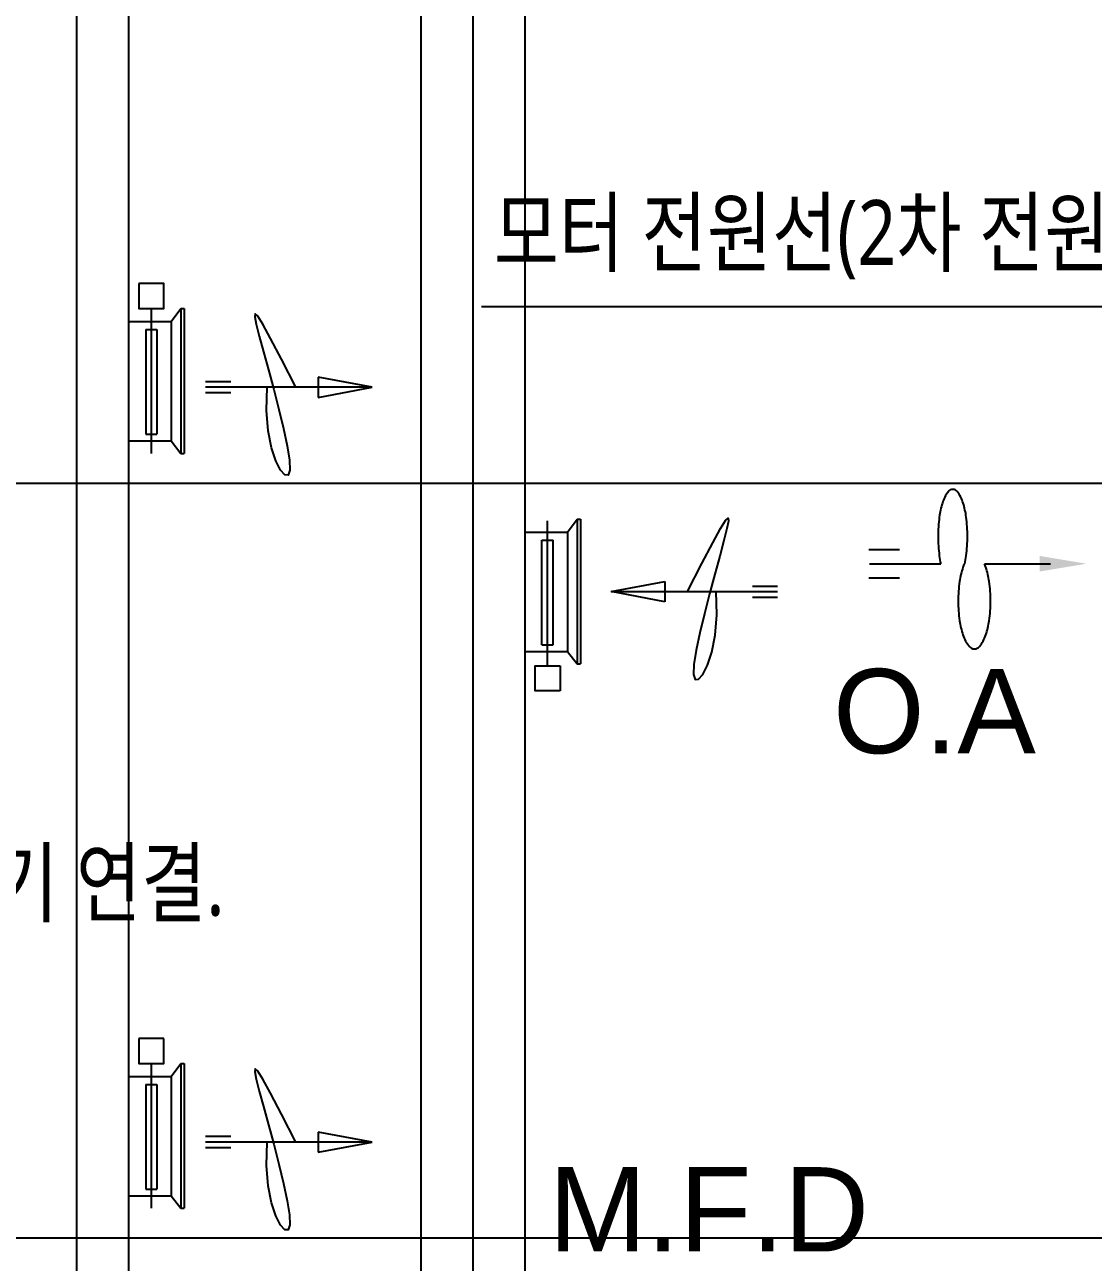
# Model space of a CAD drawing. Header units: millimetres. Extents: x 8533 to 164433, y 5768 to 115327.
# Drawn here: x 88098 to 93034, y 25303 to 31016 of the extents above; entities that cross this region are included whole.
import ezdxf
from ezdxf.enums import TextEntityAlignment as Align

# ---------------------------------------------------------------- set-up
doc = ezdxf.new("R2010")
doc.units = ezdxf.units.MM
doc.header["$LTSCALE"] = 250
for name, color, linetype in [('AA-XXXX-DIMS', 7, 'Continuous'), ('ARC', 8, 'Continuous'), ('FTEXT', 2, 'Continuous'), ('OUT', 4, 'Continuous'), ('p', 3, 'Continuous'), ('st', 4, 'Continuous'), ('전실제연_인버터', 3, 'Continuous')]:
    doc.layers.add(name, color=color, linetype=linetype)
doc.styles.add('DM', font='')
doc.styles.add('STYLE1', font='arial.ttf')
doc.styles.add('맑은고딕', font='')
doc.styles.get('DM').set_extended_font_data('Malgun Gothic')
doc.styles.get('맑은고딕').set_extended_font_data('Malgun Gothic')
doc.dimstyles.new('DIM_40', dxfattribs={"dimscale": 250, "dimtxt": 3, "dimasz": 1.5, "dimexe": 2, "dimexo": 2.5, "dimgap": 1, "dimtad": 1, "dimdec": 0, "dimzin": 0, "dimdsep": 46, "dimtxsty": '맑은고딕', "dimblk1": 'DIMDOT', "dimblk2": 'DIMDOT', "dimsah": 1, "dimcen": 0.09, "dimdle": 2, "dimclrd": 7, "dimclre": 7, "dimclrt": 3, "dimadec": 0, "dimazin": 0, "dimtfac": 1, "dimtdec": 0, "dimtix": 1, "dimtmove": 2, "dimatfit": 3, "dimldrblk": 'DIMDOT', "dimfxl": 1, "dimtolj": 1, "dimtzin": 0, "dimarcsym": 0})

# ---------------------------------------------------------------- blocks, each defined once
blk = doc.blocks.new('DIMDOT')
at = {"layer": 'AA-XXXX-DIMS'}
for p, q in [((0, -1.5), (0, 1.5)), ((-1.5, 0), (1.5, 0))]:
    blk.add_line(p, q, dxfattribs=at)
for radius in [0.5, 0.25]:
    blk.add_circle((0, 0), radius, dxfattribs=at)

msp = doc.modelspace()

# ---------------------------------------------------------------- linework, layer by layer
at = {"layer": 'ARC'}
for p, q in [((19210.6, 28899.9), (124753.7, 28899.9)), ((19210.6, 25415.1), (124753.6, 25415.1))]:
    msp.add_line(p, q, dxfattribs=at)
at = {"layer": 'OUT'}
for p, q in [((88683, 29705.1), (88683, 29036.9)), ((88775.2, 29645.3), (88819.9, 29705.1)), ((88819.9, 29705.1), (88835.5, 29705.1)), ((88819.9, 29705.1), (88819.9, 29036.9)), ((88835.5, 29705.1), (88835.5, 29036.9)), ((88579, 29645.3), (88775.2, 29645.3)), ((88657, 29608.9), (88709, 29608.9)), ((88657, 29608.9), (88657, 29125.3)), ((88709, 29608.9), (88709, 29125.3)), ((88775.2, 29645.3), (88775.2, 29094.1)), ((88579, 29094.1), (88775.2, 29094.1)), ((88657, 29125.3), (88709, 29125.3)), ((88775.2, 29094.1), (88819.9, 29036.9)), ((88819.9, 29036.9), (88835.5, 29036.9)), ((90513.5, 28056.8), (90513.5, 28725)), ((90605.7, 28673), (90650.4, 28732.8)), ((90650.4, 28732.8), (90666, 28732.8)), ((90650.4, 28732.8), (90650.4, 28064.6)), ((90666, 28732.8), (90666, 28064.6)), ((90409.5, 28673), (90605.7, 28673)), ((90487.5, 28636.6), (90539.5, 28636.6)), ((90487.5, 28153), (90487.5, 28636.6)), ((90539.5, 28153), (90539.5, 28636.6)), ((90605.7, 28673), (90605.7, 28121.8)), ((90409.5, 28121.8), (90605.7, 28121.8)), ((90487.5, 28153), (90539.5, 28153)), ((90605.7, 28121.8), (90650.4, 28064.6)), ((90650.4, 28064.6), (90666, 28064.6)), ((88683, 26220.3), (88683, 25552.1)), ((88775.2, 26160.5), (88819.9, 26220.3)), ((88819.9, 26220.3), (88835.5, 26220.3)), ((88819.9, 26220.3), (88819.9, 25552.1)), ((88835.5, 26220.3), (88835.5, 25552.1)), ((88579, 26160.5), (88775.2, 26160.5)), ((88657, 26124.1), (88657, 25640.5)), ((88657, 26124.1), (88709, 26124.1)), ((88709, 26124.1), (88709, 25640.5)), ((88775.2, 26160.5), (88775.2, 25609.3)), ((88579, 25609.3), (88775.2, 25609.3)), ((88657, 25640.5), (88709, 25640.5)), ((88775.2, 25609.3), (88819.9, 25552.1)), ((88819.9, 25552.1), (88835.5, 25552.1))]:
    msp.add_line(p, q, dxfattribs=at)
msp.add_lwpolyline([(88625.3, 29820.6), (88625.3, 29705.1), (88740.8, 29705.1), (88740.8, 29820.6)], close=True, dxfattribs=at)
msp.add_lwpolyline([(88625.3, 29705.1), (88740.8, 29705.1)], dxfattribs=at)
at = {"layer": 'OUT', "elevation": 0}
for points in [[(90571.3, 27941.3), (90455.7, 27941.3), (90455.7, 28056.8), (90571.3, 28056.8)], [(90455.7, 27941.3), (90455.7, 28056.8)], [(90571.3, 28056.8), (90571.3, 27941.3)], [(88625.3, 26335.8), (88625.3, 26220.3), (88740.8, 26220.3), (88740.8, 26335.8)], [(88740.8, 26335.8), (88625.3, 26335.8)], [(88625.3, 26220.3), (88740.8, 26220.3)]]:
    msp.add_lwpolyline(points, dxfattribs=at)
at = {"layer": 'p', "color": 4, "linetype": 'Continuous'}
for p, q in [((89928.9, 16846.5), (89928.9, 94152.9)), ((90409.5, 16846.5), (90409.5, 93679)), ((88579, 15017.4), (88579, 91125.6))]:
    msp.add_line(p, q, dxfattribs=at)
at = {"layer": 'p', "color": 1}
for p, q in [((90169.2, 16846.5), (90169.2, 93916)), ((88338.7, 15017.4), (88338.7, 91125.6)), ((89050.4, 29367.9), (88933.7, 29367.9)), ((89703.2, 29342), (88933.7, 29342)), ((89050.4, 29316.1), (88933.7, 29316.1)), ((90806.5, 28398.7), (91576.1, 28398.7)), ((91459.3, 28424.6), (91576.1, 28424.6)), ((91459.3, 28372.8), (91576.1, 28372.8)), ((89050.4, 25883.1), (88933.7, 25883.1)), ((89703.2, 25857.2), (88933.7, 25857.2)), ((89050.4, 25831.3), (88933.7, 25831.3))]:
    msp.add_line(p, q, dxfattribs=at)
at = {"layer": 'p', "color": 1, "linetype": 'Continuous'}
for p, q in [((89454.5, 29388.4), (89454.5, 29295.6)), ((89703.2, 29342), (89454.5, 29388.4)), ((89454.5, 29295.6), (89703.2, 29342)), ((90806.5, 28398.7), (91055.2, 28445.1)), ((91055.2, 28352.3), (90806.5, 28398.7)), ((91055.2, 28445.1), (91055.2, 28352.3)), ((89454.5, 25903.6), (89454.5, 25810.8)), ((89703.2, 25857.2), (89454.5, 25903.6)), ((89454.5, 25810.8), (89703.2, 25857.2))]:
    msp.add_line(p, q, dxfattribs=at)
at = {"layer": 'p', "color": 1}
for points in [[(89349.9, 29342), (89284, 29471.4), (89233.8, 29567.7), (89197.8, 29633.3), (89174.7, 29670.4), (89162.9, 29681.1), (89161.1, 29667.9), (89167.8, 29632.7), (89181.5, 29578), (89200.8, 29506.4), (89223.7, 29422.6), (89248.2, 29332), (89272.2, 29239.8), (89293.6, 29151.2), (89310.6, 29071.5), (89321, 29005.9), (89322.8, 28959.7), (89314.8, 28937), (89299.3, 28937.5), (89279.2, 28959.5), (89257.7, 29001.8), (89237.7, 29062.6), (89222.4, 29140.6), (89214.8, 29234.2), (89217.9, 29342)], [(91159.8, 28398.7), (91225.7, 28528.1), (91276, 28624.4), (91311.9, 28690), (91335.1, 28727.1), (91346.8, 28737.8), (91348.6, 28724.6), (91341.9, 28689.4), (91328.2, 28634.7), (91308.9, 28563.1), (91286, 28479.3), (91261.6, 28388.7), (91237.6, 28296.5), (91216.1, 28207.9), (91199.1, 28128.2), (91188.7, 28062.6), (91186.9, 28016.4), (91194.9, 27993.7), (91210.4, 27994.2), (91230.5, 28016.2), (91252, 28058.5), (91272, 28119.3), (91287.3, 28197.3), (91294.9, 28291), (91291.8, 28398.7)], [(89349.9, 25857.2), (89284, 25986.6), (89233.8, 26082.9), (89197.8, 26148.5), (89174.7, 26185.6), (89162.9, 26196.3), (89161.1, 26183.1), (89167.8, 26147.9), (89181.5, 26093.2), (89200.8, 26021.6), (89223.7, 25937.8), (89248.2, 25847.2), (89272.2, 25755), (89293.6, 25666.4), (89310.6, 25586.7), (89321, 25521.1), (89322.8, 25474.9), (89314.8, 25452.2), (89299.3, 25452.7), (89279.2, 25474.7), (89257.7, 25517), (89237.7, 25577.8), (89222.4, 25655.8), (89214.8, 25749.4), (89217.9, 25857.2)]]:
    msp.add_lwpolyline(points, dxfattribs=at)
at = {"layer": 'st', "color": 1}
for p, q in [((91997.7, 28592.9, 0), (92138.3, 28592.9, 0)), ((92000.6, 28527.4, 0), (92329.5, 28527.4, 0)), ((92438.6, 28527.4, 0), (92440.4, 28527.4, 0)), ((92531.1, 28527.4, 0), (92835.9, 28527.4, 0)), ((91997.7, 28462, 0), (92138.3, 28462, 0))]:
    msp.add_line(p, q, dxfattribs=at)
at = {"layer": 'st', "color": 1, "elevation": 0}
for points in [[(92440.4, 28527.4, 0.02484), (92447.1, 28564.5, 0.032193), (92452.9, 28653.7, 0.032193), (92447.1, 28742.8, 0.043567), (92433, 28807.3, 0.086075), (92405.5, 28860.7, 0.23532), (92385, 28870.9, 0.23532), (92364.4, 28860.7, 0.086075), (92337, 28807.3, 0.043567), (92322.8, 28742.8, 0.032193), (92317.1, 28653.7, 0.032193), (92322.8, 28564.5, 0.02484), (92329.5, 28527.4)], [(92438.6, 28527.4, 0.025799), (92432, 28511, 0.046785), (92416.5, 28445.3, 0.034822), (92410.2, 28354.9, 0.034822), (92416.5, 28264.6, 0.046785), (92432, 28198.9, 0.089905), (92461.8, 28145.2, 0.225171), (92484.8, 28134.3, 0.225171), (92507.9, 28145.2, 0.089905), (92537.6, 28198.9, 0.046785), (92553.2, 28264.6, 0.034822), (92559.5, 28354.9, 0.034822), (92553.2, 28445.3, 0.046785), (92537.6, 28511, 0.025799), (92531.1, 28527.4)]]:
    msp.add_lwpolyline(points, format="xyb", dxfattribs=at)
at = {"layer": 'st', "color": 1}
msp.add_solid([(92786.8, 28491.6, 0), (92786.8, 28563.3, 0), (93002, 28527.4, 0)], dxfattribs=at)

# ---------------------------------------------------------------- texts
at = {"layer": 'FTEXT', "style": 'DM', "width": 0.8}
for s, p in [('모터 전원선(2차 전원).', (90264.4, 30056.4, 0)), ('중계기 연결.', (87350.2, 27054.4))]:
    msp.add_text(s, height=300, dxfattribs=at).set_placement(p, align=Align.MIDDLE_LEFT)
at = {"layer": 'st', "color": 2, "style": 'STYLE1'}
for s, p in [('O.A', (91831.9, 27652.4, 0)), ('M.F.D', (90518.2, 25352.5))]:
    msp.add_text(s, height=389.35, dxfattribs=at).set_placement(p)

# ---------------------------------------------------------------- leaders
at = {"layer": '전실제연_인버터', "color": 1}
msp.add_leader([(95517.6, 26999.3), (93987.9, 29713), (90208.3, 29713)], dimstyle='DIM_40', override={"dimgap": 1, "dimtad": 0, "dimclrd": 1, "dimldrblk": 'Open90'}, dxfattribs=at)

doc.saveas('drawing.dxf')
